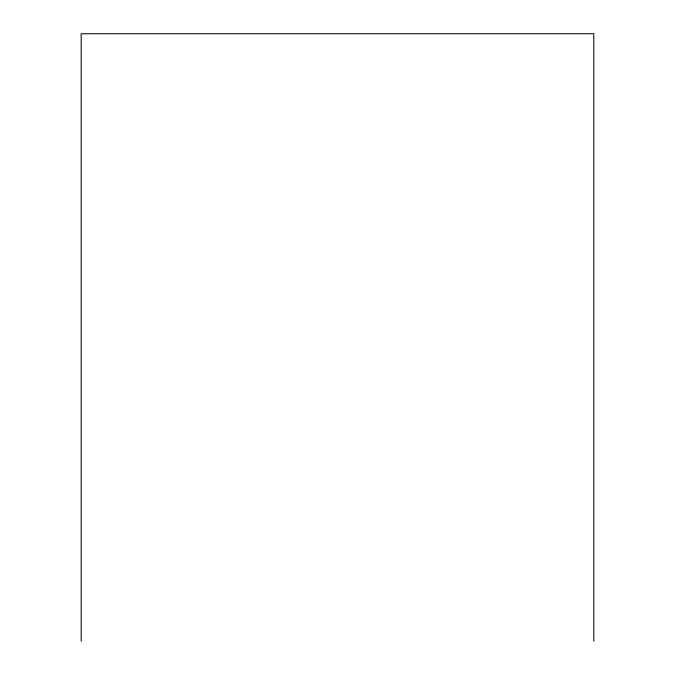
<?xml version="1.0" encoding="UTF-8"?>
<svg xmlns="http://www.w3.org/2000/svg" width="675" height="675" viewBox="0 0 675 675"><rect width="100%" height="100%" fill="white"/><g stroke="black" fill="none" stroke-linecap="round" stroke-linejoin="round"><path stroke-width="1.01" d="M593.814 641.25L593.814 33.75L81.186 33.75L81.186 641.25"/></g></svg>
